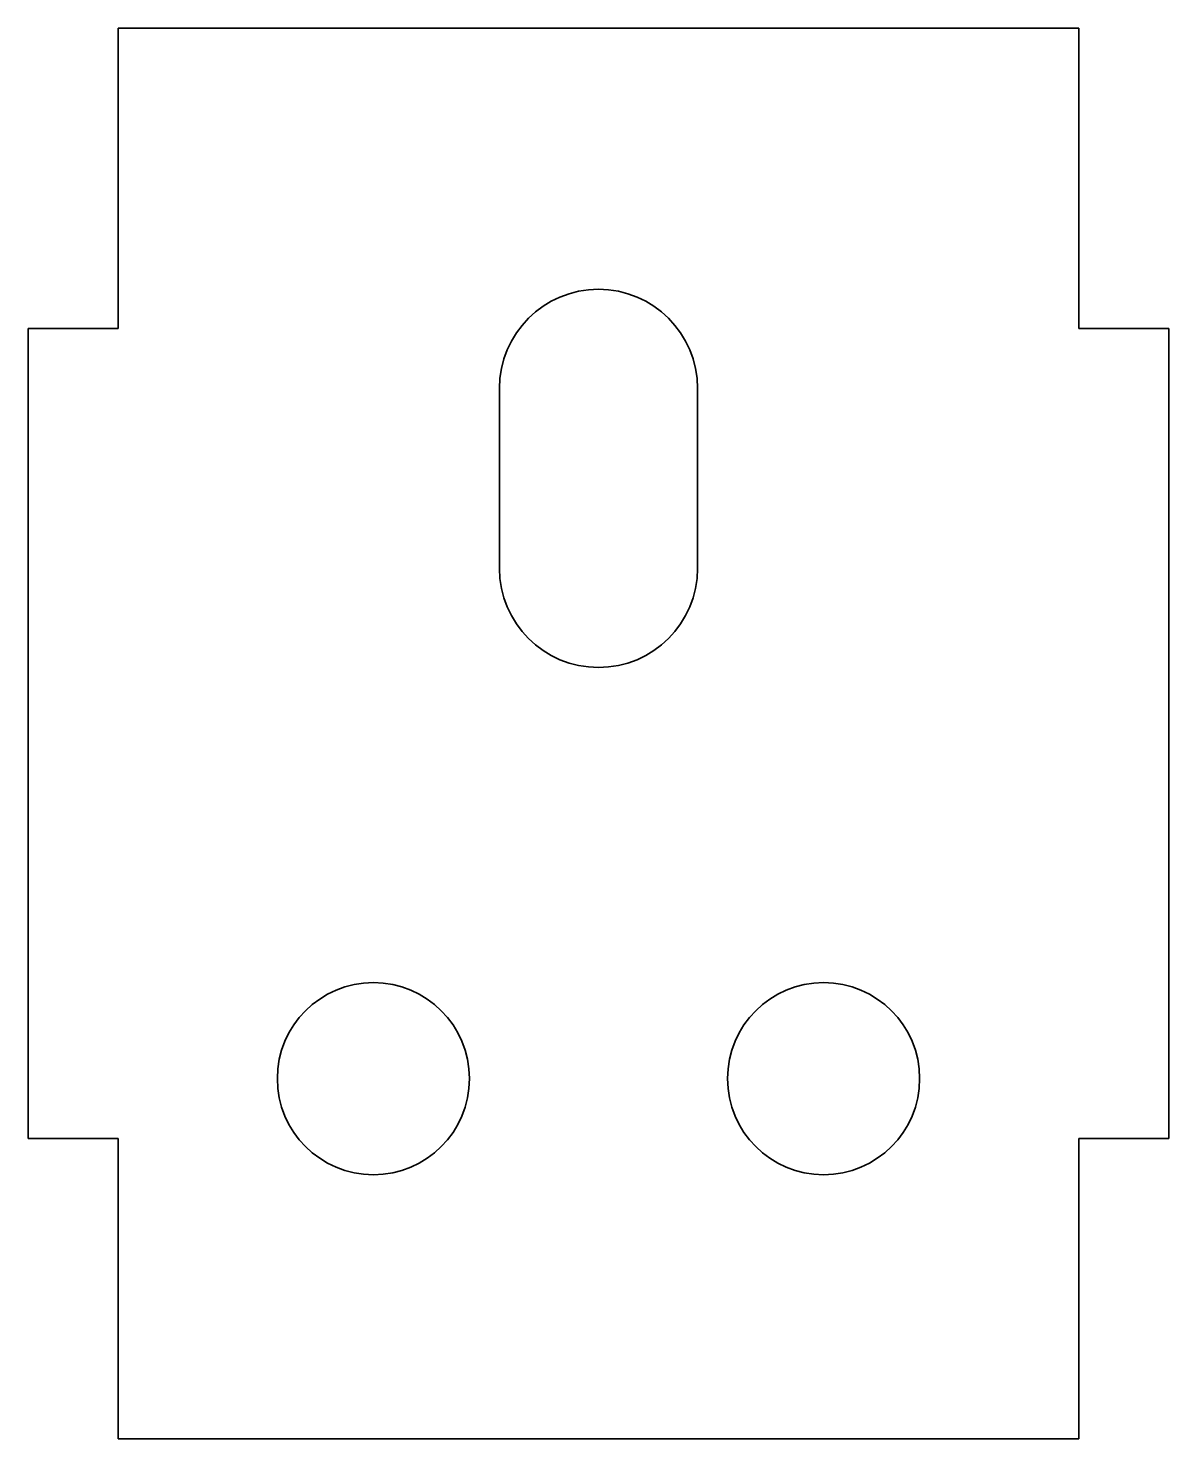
# Model space of a CAD drawing. Header units: inches. Extents: x 0 to 38, y 0 to 47.
import ezdxf

# ---------------------------------------------------------------- set-up
doc = ezdxf.new("R2010")
doc.units = ezdxf.units.IN
doc.header["$MEASUREMENT"] = 0
doc.layers.add('Visible (ANSI)', color=7, linetype='Continuous', lineweight=35)

# ---------------------------------------------------------------- blocks, each defined once
blk = doc.blocks.new('P-BTC-V05-DC001_Soldadura y Chapas Presión Célula Carga_8_P-BTC-V05-DC001')
at = {"layer": 'Visible (ANSI)'}
for p, q in [((-16, 23.5), (16, 23.5)), ((-16, 23.5), (-16, 13.5)), ((16, 13.5), (16, 23.5)), ((-19, 13.5), (-19, -13.5)), ((-16, 13.5), (-19, 13.5)), ((19, 13.5), (16, 13.5)), ((19, 13.5), (19, -13.5)), ((-3.3, 5.5), (-3.3, 11.5)), ((3.3, 11.5), (3.3, 5.5)), ((-19, -13.5), (-16, -13.5)), ((-16, -13.5), (-16, -23.5)), ((16, -23.5), (16, -13.5)), ((16, -13.5), (19, -13.5)), ((16, -23.5), (-16, -23.5))]:
    blk.add_line(p, q, dxfattribs=at)
for centre in [(-7.5, -11.5), (7.5, -11.5)]:
    blk.add_circle(centre, 3.2, dxfattribs=at)
at = {"layer": 'Visible (ANSI)', "extrusion": (0, 0, -1)}
for centre, start, end in [((0, 11.5), 0, 180), ((0, 5.5), 180, 0)]:
    blk.add_arc(centre, 3.3, start, end, dxfattribs=at)

msp = doc.modelspace()

# ---------------------------------------------------------------- block references
msp.add_blockref('P-BTC-V05-DC001_Soldadura y Chapas Presión Célula Carga_8_P-BTC-V05-DC001', (19, 23.5))

doc.saveas('drawing.dxf')
